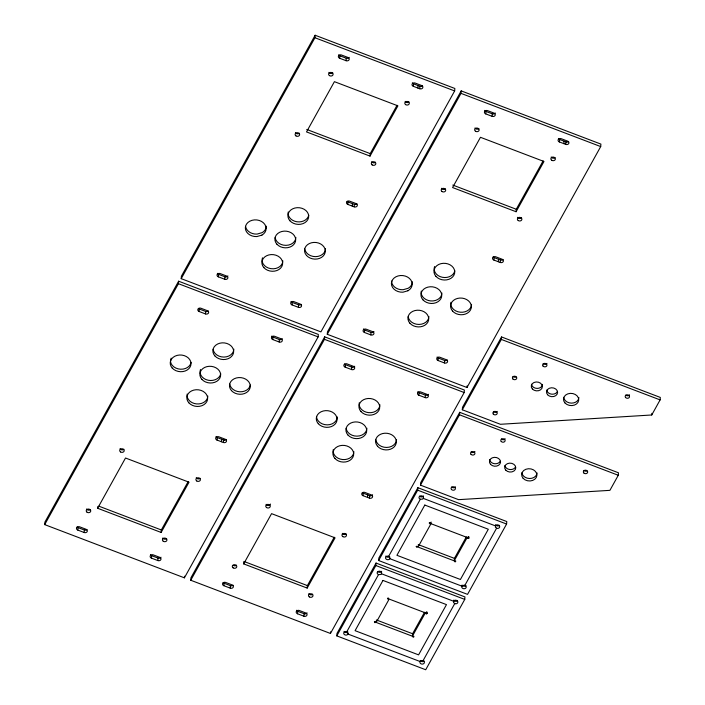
<?xml version="1.0" encoding="UTF-8"?>
<svg xmlns="http://www.w3.org/2000/svg" width="705" height="705" viewBox="0 0 705 705"><rect width="100%" height="100%" fill="white"/><g stroke="black" fill="none" stroke-linecap="round" stroke-linejoin="round"><path stroke-width="1.06" d="M44.697 524.617L44.891 522.141L178.621 281.207L318.325 334.417L318.131 336.902L184.402 577.836L44.697 524.617L178.427 283.692L178.621 281.207M77.814 530.081A2.256 1.807 4.5 0 1 76.66 527.666A2.256 1.807 4.5 0 1 79.63 526.82L85.975 529.235A2.256 1.807 4.5 0 1 87.138 531.658A2.256 1.807 4.5 0 1 84.168 532.504L77.814 530.081L78.008 527.604A2.256 1.807 4.5 0 1 77.101 526.987M84.168 532.504L84.362 530.019L78.008 527.604M97.625 508.261L125.516 458.012L189.019 482.202L161.128 532.451L97.625 508.261L97.757 506.604M151.478 558.14A2.256 1.807 4.5 0 1 150.324 555.725A2.256 1.807 4.5 0 1 153.293 554.879L159.638 557.294A2.256 1.807 4.5 0 1 160.802 559.717A2.256 1.807 4.5 0 1 157.832 560.563L151.478 558.14L151.672 555.663A2.256 1.807 4.5 0 1 150.482 554.624M157.832 560.563L158.026 558.078A2.256 1.807 4.5 0 0 160.996 557.232M161.128 532.451L161.322 529.966L188.156 481.612M181.211 278.66L181.405 276.184L315.144 35.25L454.848 88.469L454.654 90.945L320.916 331.879L181.211 278.66L314.941 37.735L315.144 35.25M199.136 311.513A2.256 1.807 4.5 0 1 197.982 309.09A2.256 1.807 4.5 0 1 200.951 308.244L207.296 310.667A2.256 1.807 4.5 0 1 208.46 313.082A2.256 1.807 4.5 0 1 205.49 313.928L199.136 311.513L199.33 309.028A2.256 1.807 4.5 0 1 198.422 308.42M184.402 577.836L184.525 576.179M205.49 313.928L205.684 311.451L199.33 309.028M190.747 580.25L190.94 577.774L324.679 336.84L464.384 390.05L464.19 392.535L330.451 633.469L190.747 580.25L324.476 339.325L324.679 336.84M218.383 276.845A2.256 1.807 4.5 0 1 217.219 274.421A2.256 1.807 4.5 0 1 220.189 273.575L226.543 275.999A2.256 1.807 4.5 0 1 227.697 278.413A2.256 1.807 4.5 0 1 224.728 279.259L218.383 276.845L218.576 274.36A2.256 1.807 4.5 0 1 217.378 273.329M224.728 279.259L224.93 276.783A2.256 1.807 4.5 0 0 227.9 275.928M217.017 440.061A2.256 1.807 4.5 0 1 215.862 437.646A2.256 1.807 4.5 0 1 218.832 436.8L225.186 439.215A2.256 1.807 4.5 0 1 226.34 441.638A2.256 1.807 4.5 0 1 223.37 442.484L217.017 440.061L217.219 437.585A2.256 1.807 4.5 0 1 216.021 436.545M221.467 441.753L221.661 439.277M223.37 442.484L223.564 439.999L224.128 440.149A2.256 1.807 4.5 0 0 226.235 439.55M223.873 585.714A2.256 1.807 4.5 0 1 222.718 583.299A2.256 1.807 4.5 0 1 225.688 582.453L232.033 584.868A2.256 1.807 4.5 0 1 233.196 587.291A2.256 1.807 4.5 0 1 230.227 588.137L223.873 585.714L224.067 583.238A2.256 1.807 4.5 0 1 223.159 582.621M230.227 588.137L230.42 585.652L224.067 583.238M243.683 563.894L271.566 513.645L335.069 537.836L307.186 588.085L243.683 563.894L243.807 562.237M272.8 339.572A2.256 1.807 4.5 0 1 271.645 337.149A2.256 1.807 4.5 0 1 274.615 336.303L280.96 338.726A2.256 1.807 4.5 0 1 282.123 341.141A2.256 1.807 4.5 0 1 279.154 341.987L272.8 339.572L272.994 337.087A2.256 1.807 4.5 0 1 271.804 336.056M279.154 341.987L279.347 339.51A2.256 1.807 4.5 0 0 282.317 338.664M292.046 304.904A2.256 1.807 4.5 0 1 290.883 302.48A2.256 1.807 4.5 0 1 293.853 301.634L300.207 304.058A2.256 1.807 4.5 0 1 301.361 306.472A2.256 1.807 4.5 0 1 298.391 307.318L292.046 304.904L292.24 302.419A2.256 1.807 4.5 0 1 291.042 301.387M298.391 307.318L298.585 304.833L292.24 302.419M339.704 58.268A2.256 1.807 4.5 0 1 338.541 55.854A2.256 1.807 4.5 0 1 341.511 55.008L347.865 57.422A2.256 1.807 4.5 0 1 349.019 59.846A2.256 1.807 4.5 0 1 346.049 60.692L339.704 58.268L339.898 55.792A2.256 1.807 4.5 0 1 338.7 54.752M297.536 613.773A2.256 1.807 4.5 0 1 296.382 611.358A2.256 1.807 4.5 0 1 299.352 610.512L305.697 612.927A2.256 1.807 4.5 0 1 306.86 615.35A2.256 1.807 4.5 0 1 303.881 616.196L297.536 613.773L297.73 611.297A2.256 1.807 4.5 0 1 296.541 610.257M346.049 60.692L346.243 58.207A2.256 1.807 4.5 0 0 349.213 57.361M303.881 616.196L304.084 613.711A2.256 1.807 4.5 0 0 307.054 612.865M307.186 588.085L307.38 585.599L334.214 537.245M327.27 334.293L327.464 331.817L461.193 90.883L600.907 144.102L600.704 146.578L466.974 387.512L327.27 334.293L461 93.368L461.193 90.883M347.821 204.406A2.256 1.807 4.5 0 1 346.666 201.991A2.256 1.807 4.5 0 1 349.636 201.145L355.99 203.56A2.256 1.807 4.5 0 1 357.144 205.983A2.256 1.807 4.5 0 1 354.174 206.829L347.821 204.406L348.014 201.93A2.256 1.807 4.5 0 1 347.107 201.313M352.271 206.098L352.465 203.622M354.174 206.829L354.368 204.344L348.014 201.93M345.194 367.146A2.256 1.807 4.5 0 1 344.031 364.723A2.256 1.807 4.5 0 1 347.01 363.877L353.355 366.3A2.256 1.807 4.5 0 1 354.509 368.715A2.256 1.807 4.5 0 1 351.539 369.561L345.194 367.146L345.388 364.661A2.256 1.807 4.5 0 1 344.481 364.053M330.451 633.469L330.583 631.812M351.539 369.561L351.742 367.085A2.256 1.807 4.5 0 0 354.712 366.239M370.019 156.105L397.911 105.856L334.408 81.665L306.516 131.914L370.019 156.105L370.213 153.619L397.056 105.274M336.805 635.884L336.999 633.407L376.047 563.057L464.947 596.923L464.754 599.409L425.705 669.75L336.805 635.884L375.853 565.542L376.047 563.057M364.441 332.478A2.256 1.807 4.5 0 1 363.278 330.055A2.256 1.807 4.5 0 1 366.248 329.209L372.601 331.632A2.256 1.807 4.5 0 1 373.756 334.047A2.256 1.807 4.5 0 1 370.786 334.893L364.441 332.478L364.635 329.993A2.256 1.807 4.5 0 1 363.436 328.962M370.786 334.893L370.98 332.416A2.256 1.807 4.5 0 0 373.95 331.562M363.075 495.694A2.256 1.807 4.5 0 1 361.921 493.28A2.256 1.807 4.5 0 1 364.89 492.434L371.235 494.848A2.256 1.807 4.5 0 1 372.399 497.272A2.256 1.807 4.5 0 1 369.429 498.118L363.075 495.694L363.269 493.218A2.256 1.807 4.5 0 1 362.361 492.601M367.525 497.386L367.719 494.91M369.429 498.118L369.623 495.633L370.187 495.782A2.256 1.807 4.5 0 0 372.592 494.787M413.368 86.327A2.256 1.807 4.5 0 1 412.205 83.913A2.256 1.807 4.5 0 1 415.174 83.067L421.528 85.481A2.256 1.807 4.5 0 1 422.683 87.905A2.256 1.807 4.5 0 1 419.713 88.751L413.368 86.327L413.562 83.851A2.256 1.807 4.5 0 1 412.363 82.811M378.638 560.519L378.832 558.034L417.88 487.693L506.789 521.55L506.587 524.035L467.547 594.377L378.638 560.519L417.686 490.169L417.88 487.693M417.809 88.019L418.003 85.543M376.197 622.436L389.169 599.074L425.362 612.856L412.39 636.218L376.197 622.436L376.329 620.779M419.713 88.751L419.907 86.266L413.562 83.851M418.858 395.205A2.256 1.807 4.5 0 1 417.695 392.782A2.256 1.807 4.5 0 1 420.665 391.936L427.019 394.359A2.256 1.807 4.5 0 1 428.173 396.774A2.256 1.807 4.5 0 1 425.203 397.62L418.858 395.205L419.052 392.72A2.256 1.807 4.5 0 1 417.853 391.689M425.203 397.62L425.406 395.144A2.256 1.807 4.5 0 0 428.376 394.298M420.471 485.146L420.673 482.669L459.713 412.319L618.47 472.791L618.276 475.276L609.913 490.345L458.576 499.66L420.471 485.146L459.519 414.804L459.713 412.319M412.39 636.218L412.592 633.742L424.525 612.248M438.096 360.537A2.256 1.807 4.5 0 1 436.941 358.114A2.256 1.807 4.5 0 1 439.911 357.268L446.265 359.691A2.256 1.807 4.5 0 1 447.419 362.106A2.256 1.807 4.5 0 1 444.45 362.952L438.096 360.537L438.298 358.052A2.256 1.807 4.5 0 1 437.1 357.021M431.002 523.7L467.195 537.492L454.232 560.854L418.03 547.062L431.002 523.7L431.134 522.044M444.45 362.952L444.644 360.475L438.298 358.052M426.137 613.738C424.569 611.614 429.054 613.491 426.137 613.738L426.269 612.09M426.534 613.799L426.657 612.143M426.895 613.694L427.027 612.037M462.313 409.781L462.506 407.296L501.555 336.955L660.303 397.426L660.109 399.902L651.746 414.981L500.409 424.287L462.313 409.781L501.352 339.431L501.555 336.955M485.754 113.902A2.256 1.807 4.5 0 1 484.599 111.487A2.256 1.807 4.5 0 1 487.569 110.641L493.923 113.056A2.256 1.807 4.5 0 1 495.077 115.479A2.256 1.807 4.5 0 1 492.108 116.325L485.754 113.902L485.957 111.425A2.256 1.807 4.5 0 1 484.758 110.385M466.974 387.512L467.107 385.855M454.232 560.854L454.425 558.369L466.358 536.875M492.108 116.325L492.301 113.84A2.256 1.807 4.5 0 0 495.271 112.994M467.97 538.373C466.402 536.249 470.896 538.118 467.97 538.373L468.102 536.716M468.367 538.435L468.499 536.778M468.737 538.329L468.86 536.672M493.879 260.039A2.256 1.807 4.5 0 1 492.724 257.625A2.256 1.807 4.5 0 1 495.694 256.779L502.039 259.193A2.256 1.807 4.5 0 1 503.203 261.617A2.256 1.807 4.5 0 1 500.233 262.463L493.879 260.039L494.073 257.563A2.256 1.807 4.5 0 1 493.165 256.946M498.329 261.731L498.523 259.255M500.233 262.463L500.427 259.978L494.073 257.563M516.078 211.738L543.969 161.489L480.466 137.299L452.575 187.548L516.078 211.738L516.272 209.253L543.106 160.907M559.417 141.961A2.256 1.807 4.5 0 1 558.263 139.546A2.256 1.807 4.5 0 1 561.233 138.7L567.587 141.115A2.256 1.807 4.5 0 1 568.741 143.538A2.256 1.807 4.5 0 1 565.771 144.384L559.417 141.961L559.62 139.484A2.256 1.807 4.5 0 1 558.422 138.444M563.868 143.653L564.062 141.176M565.771 144.384L565.965 141.899L559.62 139.484M651.746 414.981L651.878 413.324M171.121 358.122L170.478 361.498A10.416 8.354 4.5 0 0 180.595 369.217A10.416 8.354 4.5 0 0 191.099 362.423M316.668 416.399L316.527 417.131A10.416 8.354 4.5 0 0 327.349 424.868A10.416 8.354 4.5 0 0 337.272 416.955M391.848 280.969L391.645 282A10.416 8.354 4.5 0 0 403.128 289.72L408.142 288.283A10.416 8.354 4.5 0 0 412.39 281.824M346.816 631.706L378.506 574.619A2.256 1.807 4.5 0 1 378.074 571.491L379.167 571.173A2.256 1.807 4.5 0 1 381.476 573.773L453.623 601.25M388.658 556.333L420.339 499.246A2.256 1.807 4.5 0 1 419.916 496.117L421 495.809A2.256 1.807 4.5 0 1 423.308 498.4L495.456 525.886M423.026 660.726L454.743 603.586M464.859 585.361L496.576 528.221M423.308 498.4L422.577 499.114L420.339 499.246M381.476 573.773L380.744 574.478L378.506 574.619M314.941 37.735L454.654 90.945M461 93.368L600.704 146.578M339.898 55.792L346.243 58.207M485.957 111.425L492.301 113.84M306.71 129.429L370.213 153.619M452.769 185.062L516.272 209.253M501.352 339.431L660.109 399.902M218.576 274.36L224.93 276.783M364.635 329.993L370.98 332.416M178.427 283.692L318.131 336.902M324.476 339.325L464.19 392.535M272.994 337.087L279.347 339.51M345.388 364.661L351.742 367.085M419.052 392.72L425.406 395.144M459.519 414.804L618.276 475.276M417.686 490.169L506.587 524.035M217.219 437.585L224.128 440.149M363.269 493.218L370.187 495.782M418.224 544.586L454.425 558.369M389.777 558.668L461.986 586.181M375.853 565.542L464.754 599.409M98.841 506.164L161.322 529.966M243.877 561.409L307.38 585.599M376.391 619.951L412.592 633.742M151.672 555.663L158.026 558.078M297.73 611.297L304.084 613.711M347.935 634.042L420.154 661.546M542.55 384.375A5.552 4.45 4.5 0 1 537.139 388.402A5.552 4.45 4.5 0 1 531.5 384.269M557.338 391.68A5.552 4.45 4.5 0 1 551.416 394.13A5.552 4.45 4.5 0 1 546.736 390.076M578.92 397.594A7.64 6.125 4.5 0 1 571.482 403.137A7.64 6.125 4.5 0 1 563.718 397.461M516.069 376.911A2.168 1.736 4.5 0 1 513.037 376.452M497.245 411.403A2.168 1.736 4.5 0 1 493.518 411.623M546.974 363.383A2.168 1.736 4.5 0 1 543.247 363.613M629.53 394.826A2.168 1.736 4.5 0 1 625.802 395.056M500.259 461.237A5.552 4.45 4.5 0 1 494.337 463.687A5.552 4.45 4.5 0 1 489.667 459.642M515.496 467.045A5.552 4.45 4.5 0 1 509.583 469.495A5.552 4.45 4.5 0 1 504.903 465.45M537.087 472.967A7.64 6.125 4.5 0 1 529.649 478.501A7.64 6.125 4.5 0 1 521.885 472.826M474.941 451.597A2.168 1.736 4.5 0 1 471.204 451.826M455.412 486.767A2.168 1.736 4.5 0 1 451.685 486.996M505.141 438.757A2.168 1.736 4.5 0 1 501.414 438.977M586.992 470.887A2.168 1.736 4.5 0 1 583.969 470.429M250.372 385A10.416 8.354 4.5 0 1 239.867 391.795A10.416 8.354 4.5 0 1 229.742 384.066M207.834 396.051A10.416 8.354 4.5 0 1 196.545 403.912A10.416 8.354 4.5 0 1 187.151 394.051M233.866 349.16A10.416 8.354 4.5 0 1 223.934 357.074A10.416 8.354 4.5 0 1 213.121 349.336M220.735 373.712A10.416 8.354 4.5 0 1 208.195 380.251A10.416 8.354 4.5 0 1 200.467 369.526M325.507 248.733A10.416 8.354 4.5 0 1 315.584 256.646A10.416 8.354 4.5 0 1 304.763 248.909M295.88 237.444A10.416 8.354 4.5 0 1 285.948 245.358A10.416 8.354 4.5 0 1 275.135 237.62M282.864 260.894A10.416 8.354 4.5 0 1 270.887 268.658A10.416 8.354 4.5 0 1 262.471 257.81M308.772 215.104A10.416 8.354 4.5 0 1 296.911 221.767A10.416 8.354 4.5 0 1 288.204 211.993M266.331 226.19A10.416 8.354 4.5 0 1 262.093 232.65L257.069 234.086A10.416 8.354 4.5 0 1 245.587 226.367M422.577 85.816A2.256 1.807 4.5 0 1 419.907 86.266M357.038 203.895A2.256 1.807 4.5 0 1 354.368 204.344M87.023 529.57A2.256 1.807 4.5 0 1 84.362 530.019M208.345 311.002A2.256 1.807 4.5 0 1 205.684 311.451M301.255 304.384A2.256 1.807 4.5 0 1 298.585 304.833M166.644 538.594A2.256 1.807 4.5 0 1 162.785 538.003M200.105 478.298A2.256 1.807 4.5 0 1 196.246 477.708M123.904 449.27A2.256 1.807 4.5 0 1 120.044 448.688M90.434 509.565A2.256 1.807 4.5 0 1 86.583 508.984M375.536 162.247A2.256 1.807 4.5 0 1 371.676 161.665M299.334 133.219A2.256 1.807 4.5 0 1 295.474 132.637M332.804 72.923A2.256 1.807 4.5 0 1 328.944 72.342M409.006 101.952A2.256 1.807 4.5 0 1 405.146 101.37M389.733 556.615A2.256 1.807 4.5 0 1 385.873 556.025M465.935 585.635A2.256 1.807 4.5 0 1 462.075 585.053M499.404 525.34A2.256 1.807 4.5 0 1 495.545 524.758M423.502 495.923A2.256 1.807 4.5 0 1 422.78 496.628L421.687 496.937A2.256 1.807 4.5 0 1 419.625 496.153M347.9 631.98A2.256 1.807 4.5 0 1 344.04 631.398M424.102 661.008A2.256 1.807 4.5 0 1 420.242 660.426M457.571 600.713A2.256 1.807 4.5 0 1 453.712 600.131M381.669 571.288A2.256 1.807 4.5 0 1 380.938 572.002L379.854 572.31A2.256 1.807 4.5 0 1 377.792 571.526M396.545 439.523A10.416 8.354 4.5 0 1 386.613 447.446A10.416 8.354 4.5 0 1 375.8 439.7M353.892 451.685A10.416 8.354 4.5 0 1 342.604 459.545A10.416 8.354 4.5 0 1 333.209 449.684M379.924 404.793A10.416 8.354 4.5 0 1 368.636 412.645A10.416 8.354 4.5 0 1 359.242 402.784M366.908 428.235A10.416 8.354 4.5 0 1 356.977 436.157A10.416 8.354 4.5 0 1 346.164 428.42M471.566 304.366A10.416 8.354 4.5 0 1 460.277 312.218A10.416 8.354 4.5 0 1 450.883 302.357M441.929 293.077A10.416 8.354 4.5 0 1 430.64 300.929A10.416 8.354 4.5 0 1 421.246 291.077M428.913 316.527A10.416 8.354 4.5 0 1 418.99 324.441A10.416 8.354 4.5 0 1 408.177 316.704M454.831 270.738A10.416 8.354 4.5 0 1 442.291 277.276A10.416 8.354 4.5 0 1 434.562 266.552M568.635 141.449A2.256 1.807 4.5 0 1 565.965 141.899M503.088 259.528A2.256 1.807 4.5 0 1 500.427 259.978M233.082 585.203A2.256 1.807 4.5 0 1 230.42 585.652M447.314 360.017A2.256 1.807 4.5 0 1 444.644 360.475M312.694 594.227A2.256 1.807 4.5 0 1 308.843 593.645M346.164 533.932A2.256 1.807 4.5 0 1 342.304 533.341M270.429 504.057A2.256 1.807 4.5 0 1 268.446 505.529A2.256 1.807 4.5 0 1 266.102 504.322M236.492 565.198A2.256 1.807 4.5 0 1 233.329 565.392M521.594 217.88A2.256 1.807 4.5 0 1 517.734 217.299M445.393 188.852A2.256 1.807 4.5 0 1 441.533 188.27M478.854 128.557A2.256 1.807 4.5 0 1 474.994 127.975M555.064 157.585A2.256 1.807 4.5 0 1 551.204 157.004M374.417 621.836C374.989 624.322 376.884 620.497 374.417 621.836M387.459 598.342C388.032 600.819 389.927 596.994 387.459 598.342M416.25 546.463C416.822 548.948 418.717 545.124 416.25 546.463M429.292 522.969C429.865 525.454 431.76 521.63 429.292 522.969M412.707 636.421C413.28 638.906 415.174 635.082 412.707 636.421M454.54 561.048C455.113 563.533 457.007 559.708 454.54 561.048M348.173 633.619L347.706 634.465A2.256 1.807 4.5 0 1 343.846 633.883A2.256 1.807 4.5 0 1 346.287 631.504L347.353 631.909L348.173 633.619M390.006 558.245L389.539 559.091A2.256 1.807 4.5 0 1 385.679 558.51A2.256 1.807 4.5 0 1 388.12 556.13L389.186 556.536L390.006 558.245M382.974 580.426L355.082 630.675L418.585 654.866L446.476 604.617L382.974 580.426M424.807 505.062L396.915 555.302L460.418 579.492L488.309 529.243L424.807 505.062M420.392 661.123L419.916 661.969A2.256 1.807 4.5 0 0 422.965 664.013A2.256 1.807 4.5 0 0 423.555 660.929L421.326 660.594L420.392 661.123M453.853 600.827L453.518 602.608L455.271 603.788A2.256 1.807 4.5 0 0 457.712 601.409A2.256 1.807 4.5 0 0 453.853 600.827M462.224 585.758L461.757 586.604A2.256 1.807 4.5 0 0 464.798 588.649A2.256 1.807 4.5 0 0 465.388 585.564L464.322 585.159L462.224 585.758M495.694 525.463L495.351 527.243L497.113 528.424A2.256 1.807 4.5 0 0 499.554 526.045A2.256 1.807 4.5 0 0 495.694 525.463M261.89 235.135L256.876 236.563A10.416 8.354 4.5 0 1 245.631 225.961A10.416 8.354 4.5 0 1 261.511 221.432A10.416 8.354 4.5 0 1 261.89 235.135M407.948 290.768L402.934 292.196A10.416 8.354 4.5 0 1 391.689 281.595A10.416 8.354 4.5 0 1 407.569 277.065A10.416 8.354 4.5 0 1 407.948 290.768M532.346 388.931A5.552 4.45 4.5 0 0 541.898 388.358A5.552 4.45 4.5 0 0 536.214 381.969A5.552 4.45 4.5 0 0 532.346 388.931M547.582 394.738A5.552 4.45 4.5 0 0 557.135 394.157A5.552 4.45 4.5 0 0 551.451 387.776A5.552 4.45 4.5 0 0 547.582 394.738M564.961 402.934A7.64 6.125 4.5 0 0 578.091 402.141A7.64 6.125 4.5 0 0 570.274 393.364A7.64 6.125 4.5 0 0 564.961 402.934M625.608 397.541A2.168 1.736 4.5 0 0 629.336 397.312A2.168 1.736 4.5 0 0 627.115 394.818A2.168 1.736 4.5 0 0 625.608 397.541M543.053 366.089A2.168 1.736 4.5 0 0 546.78 365.869A2.168 1.736 4.5 0 0 544.56 363.375A2.168 1.736 4.5 0 0 543.053 366.089M493.324 414.108A2.168 1.736 4.5 0 0 497.051 413.879A2.168 1.736 4.5 0 0 494.831 411.385A2.168 1.736 4.5 0 0 493.324 414.108M512.843 378.938A2.168 1.736 4.5 0 0 516.58 378.708A2.168 1.736 4.5 0 0 514.35 376.214A2.168 1.736 4.5 0 0 512.843 378.938M490.513 464.304A5.552 4.45 4.5 0 0 500.065 463.723A5.552 4.45 4.5 0 0 494.372 457.342A5.552 4.45 4.5 0 0 490.513 464.304M505.749 470.112A5.552 4.45 4.5 0 0 515.302 469.53A5.552 4.45 4.5 0 0 509.618 463.141A5.552 4.45 4.5 0 0 505.749 470.112M523.128 478.307A7.64 6.125 4.5 0 0 536.258 477.514A7.64 6.125 4.5 0 0 528.442 468.737A7.64 6.125 4.5 0 0 523.128 478.307M583.766 472.905A2.168 1.736 4.5 0 0 587.503 472.685A2.168 1.736 4.5 0 0 585.282 470.191A2.168 1.736 4.5 0 0 583.766 472.905M501.22 441.462A2.168 1.736 4.5 0 0 504.947 441.233A2.168 1.736 4.5 0 0 502.727 438.739A2.168 1.736 4.5 0 0 501.22 441.462M451.491 489.473A2.168 1.736 4.5 0 0 455.218 489.252A2.168 1.736 4.5 0 0 452.998 486.758A2.168 1.736 4.5 0 0 451.491 489.473M471.01 454.302A2.168 1.736 4.5 0 0 474.738 454.082A2.168 1.736 4.5 0 0 472.517 451.588A2.168 1.736 4.5 0 0 471.01 454.302M188.852 402.802A10.416 8.354 4.5 0 0 206.768 401.718A10.416 8.354 4.5 0 0 196.105 389.742A10.416 8.354 4.5 0 0 188.852 402.802M231.504 390.64A10.416 8.354 4.5 0 0 249.411 389.557A10.416 8.354 4.5 0 0 238.748 377.58A10.416 8.354 4.5 0 0 231.504 390.64M201.868 379.352A10.416 8.354 4.5 0 0 219.784 378.268A10.416 8.354 4.5 0 0 209.112 366.3A10.416 8.354 4.5 0 0 201.868 379.352M214.884 355.902A10.416 8.354 4.5 0 0 232.791 354.818A10.416 8.354 4.5 0 0 222.128 342.85A10.416 8.354 4.5 0 0 214.884 355.902M172.231 368.063A10.416 8.354 4.5 0 0 190.147 366.979A10.416 8.354 4.5 0 0 179.484 355.012A10.416 8.354 4.5 0 0 172.231 368.063M276.889 244.186A10.416 8.354 4.5 0 0 294.805 243.102A10.416 8.354 4.5 0 0 284.141 231.134A10.416 8.354 4.5 0 0 276.889 244.186M289.905 220.744A10.416 8.354 4.5 0 0 307.821 219.66A10.416 8.354 4.5 0 0 297.157 207.684A10.416 8.354 4.5 0 0 289.905 220.744M306.525 255.474A10.416 8.354 4.5 0 0 324.441 254.39A10.416 8.354 4.5 0 0 313.769 242.423A10.416 8.354 4.5 0 0 306.525 255.474M263.882 267.636A10.416 8.354 4.5 0 0 281.788 266.552A10.416 8.354 4.5 0 0 271.125 254.584A10.416 8.354 4.5 0 0 263.882 267.636M163.278 541.264A2.256 1.807 4.5 0 0 166.918 540.224A2.256 1.807 4.5 0 0 163.868 538.179A2.256 1.807 4.5 0 0 163.278 541.264M87.076 512.235A2.256 1.807 4.5 0 0 90.716 511.204A2.256 1.807 4.5 0 0 87.667 509.151A2.256 1.807 4.5 0 0 87.076 512.235M120.546 451.94A2.256 1.807 4.5 0 0 124.177 450.909A2.256 1.807 4.5 0 0 121.137 448.856A2.256 1.807 4.5 0 0 120.546 451.94M196.748 480.969A2.256 1.807 4.5 0 0 200.379 479.929A2.256 1.807 4.5 0 0 197.338 477.884A2.256 1.807 4.5 0 0 196.748 480.969M372.169 164.917A2.256 1.807 4.5 0 0 375.809 163.886A2.256 1.807 4.5 0 0 372.76 161.833A2.256 1.807 4.5 0 0 372.169 164.917M405.639 104.622A2.256 1.807 4.5 0 0 409.279 103.591A2.256 1.807 4.5 0 0 406.23 101.538A2.256 1.807 4.5 0 0 405.639 104.622M329.438 75.594A2.256 1.807 4.5 0 0 333.077 74.563A2.256 1.807 4.5 0 0 330.028 72.509A2.256 1.807 4.5 0 0 329.438 75.594M295.968 135.898A2.256 1.807 4.5 0 0 299.607 134.858A2.256 1.807 4.5 0 0 296.558 132.813A2.256 1.807 4.5 0 0 295.968 135.898M334.91 458.435A10.416 8.354 4.5 0 0 352.826 457.351A10.416 8.354 4.5 0 0 342.154 445.375A10.416 8.354 4.5 0 0 334.91 458.435M377.563 446.274A10.416 8.354 4.5 0 0 395.47 445.19A10.416 8.354 4.5 0 0 384.807 433.223A10.416 8.354 4.5 0 0 377.563 446.274M347.926 434.985A10.416 8.354 4.5 0 0 365.833 433.901A10.416 8.354 4.5 0 0 355.17 421.934A10.416 8.354 4.5 0 0 347.926 434.985M360.942 411.535A10.416 8.354 4.5 0 0 378.849 410.451A10.416 8.354 4.5 0 0 368.186 398.484A10.416 8.354 4.5 0 0 360.942 411.535M318.29 423.696A10.416 8.354 4.5 0 0 336.206 422.612A10.416 8.354 4.5 0 0 325.534 410.645A10.416 8.354 4.5 0 0 318.29 423.696M422.947 299.819A10.416 8.354 4.5 0 0 440.863 298.735A10.416 8.354 4.5 0 0 430.191 286.768A10.416 8.354 4.5 0 0 422.947 299.819M435.963 276.378A10.416 8.354 4.5 0 0 453.879 275.294A10.416 8.354 4.5 0 0 443.207 263.317A10.416 8.354 4.5 0 0 435.963 276.378M452.584 311.108A10.416 8.354 4.5 0 0 470.491 310.024A10.416 8.354 4.5 0 0 459.827 298.056A10.416 8.354 4.5 0 0 452.584 311.108M409.931 323.269A10.416 8.354 4.5 0 0 427.847 322.185A10.416 8.354 4.5 0 0 417.184 310.218A10.416 8.354 4.5 0 0 409.931 323.269M309.336 596.897A2.256 1.807 4.5 0 0 312.976 595.857A2.256 1.807 4.5 0 0 309.927 593.813A2.256 1.807 4.5 0 0 309.336 596.897M233.135 567.869A2.256 1.807 4.5 0 0 236.765 566.838A2.256 1.807 4.5 0 0 233.725 564.784A2.256 1.807 4.5 0 0 233.135 567.869M266.596 507.574A2.256 1.807 4.5 0 0 270.235 506.542A2.256 1.807 4.5 0 0 267.186 504.489A2.256 1.807 4.5 0 0 266.596 507.574M342.797 536.602A2.256 1.807 4.5 0 0 346.437 535.562A2.256 1.807 4.5 0 0 343.397 533.518A2.256 1.807 4.5 0 0 342.797 536.602M518.228 220.55A2.256 1.807 4.5 0 0 521.867 219.519A2.256 1.807 4.5 0 0 518.818 217.466A2.256 1.807 4.5 0 0 518.228 220.55M551.698 160.255A2.256 1.807 4.5 0 0 555.337 159.224A2.256 1.807 4.5 0 0 552.288 157.171A2.256 1.807 4.5 0 0 551.698 160.255M475.496 131.236A2.256 1.807 4.5 0 0 479.127 130.196A2.256 1.807 4.5 0 0 476.087 128.143A2.256 1.807 4.5 0 0 475.496 131.236M442.026 191.531A2.256 1.807 4.5 0 0 445.666 190.491A2.256 1.807 4.5 0 0 442.617 188.446A2.256 1.807 4.5 0 0 442.026 191.531"/></g></svg>
